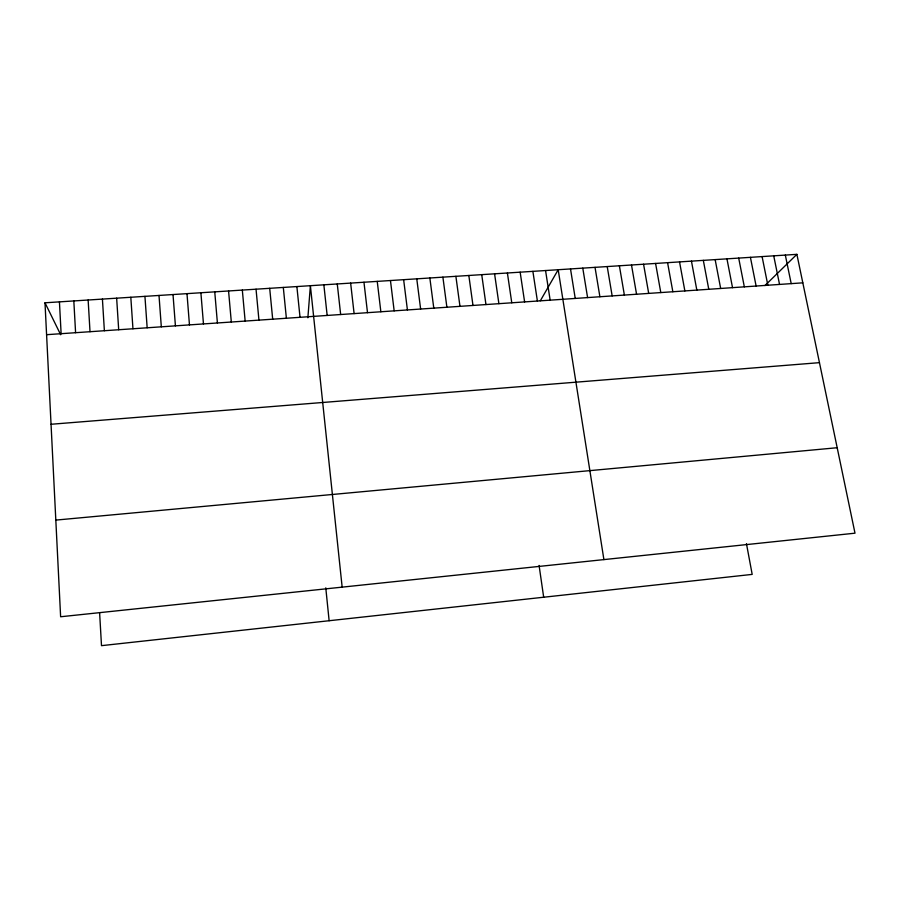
<?xml version="1.0" encoding="UTF-8"?>
<svg xmlns="http://www.w3.org/2000/svg" width="900" height="900" viewBox="0 0 900 900"><rect width="100%" height="100%" fill="white"/><g stroke="black" fill="none" stroke-linecap="round" stroke-linejoin="round"><path stroke-width="1.35" d="M307.868 317.779L310.387 285.694L342.157 587.137M540.349 300.757L558.191 269.73L603.9 559.597M764.933 285.57L796.883 254.34L855 533.183L60.626 616.759L45 302.794L796.883 254.34M55.811 520.099L837.191 447.728M51.041 424.271L819.461 362.655M46.586 334.688L802.822 282.836M45 302.794L60.682 334.755M785.329 255.094L791.201 283.624M773.73 255.836L779.546 284.423M762.086 256.59L767.846 285.233M750.42 257.344L756.113 286.031M738.697 258.097L744.334 286.841M726.952 258.851L732.521 287.651M715.151 259.616L720.664 288.461M703.327 260.37L708.773 289.282M746.449 543.645L752.186 574.391L101.498 645.66L99.619 612.866M691.447 261.135L696.836 290.104M679.545 261.911L684.866 290.925M667.586 262.676L672.851 291.746M655.594 263.452L660.791 292.567M643.567 264.229L648.697 293.4M631.496 265.005L636.559 294.233M619.38 265.781L624.375 295.065M607.219 266.569L612.158 295.909M595.024 267.356L599.895 296.752M582.784 268.144L587.587 297.596M570.51 268.931L575.235 298.44M545.558 270.54L550.148 300.161M532.879 271.361L537.401 301.027M520.155 272.183L524.61 301.905M507.397 273.004L511.774 302.794M539.077 565.436L543.679 597.229M494.584 273.825L498.892 303.671M481.725 274.657L485.955 304.56M468.832 275.49L472.984 305.449M455.884 276.322L459.968 306.338M442.89 277.155L446.895 307.238M429.851 277.999L433.789 308.137M416.767 278.843L420.626 309.037M403.639 279.686L407.419 309.949M390.454 280.541L394.166 310.86M377.235 281.385L380.858 311.771M363.96 282.24L367.504 312.683M350.64 283.106L354.105 313.605M337.264 283.961L340.661 314.527M323.854 284.827L327.161 315.45M296.876 286.571L300.026 317.306M325.777 587.846L329.13 620.73M283.309 287.438L286.38 318.24M269.696 288.315L272.689 319.185M256.039 289.204L258.941 320.13M242.325 290.081L245.149 321.075M228.566 290.97L231.311 322.02M214.751 291.859L217.406 322.976M200.891 292.748L203.468 323.933M186.986 293.647L189.461 324.889M173.014 294.548L175.421 325.856M159.007 295.447L161.314 326.824M144.934 296.359L147.161 327.791M130.815 297.27L132.953 328.77M116.651 298.181L118.688 329.749M102.42 299.093L104.377 330.728M88.144 300.015L90.011 331.706M73.823 300.938L75.589 332.696M59.434 301.871L61.121 333.697"/></g></svg>
